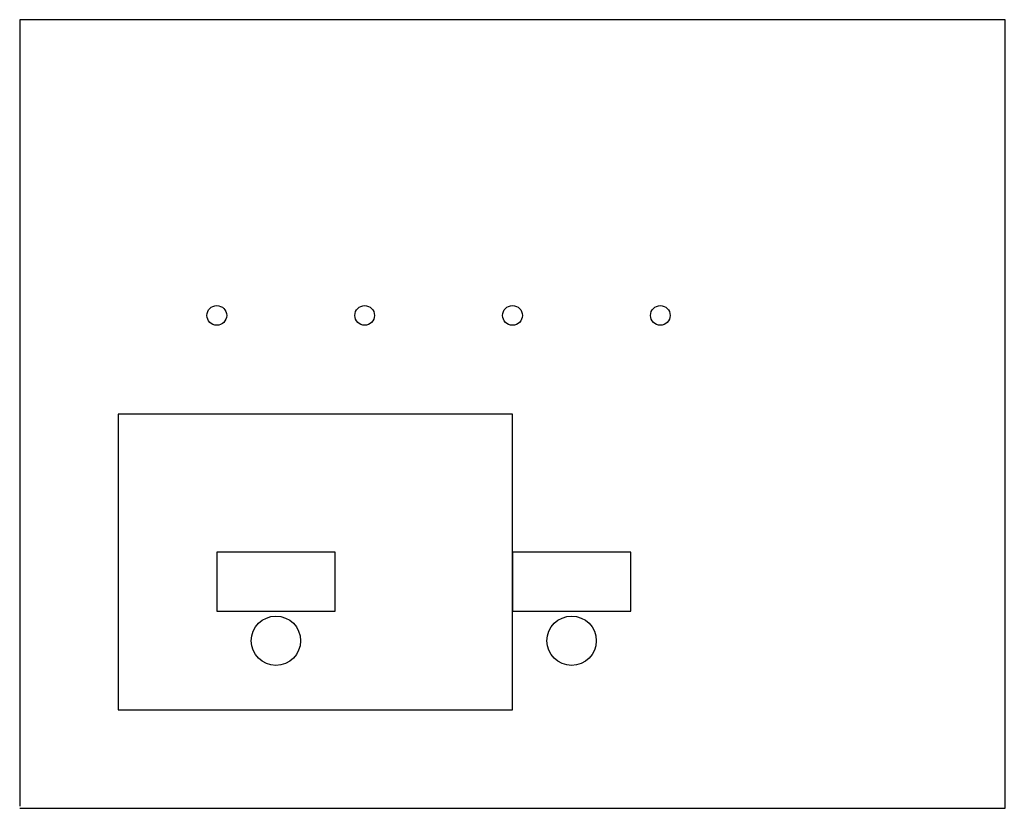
# Model space of a CAD drawing. Header units: millimetres. Extents: x 0 to 10000, y 0 to 8000.
import ezdxf

# ---------------------------------------------------------------- set-up
doc = ezdxf.new("R2010")
doc.units = ezdxf.units.MM
for name, color, linetype in [('FLOOR_UNCLOSED', 8, 'Continuous'), ('FURN_NESTED', 3, 'Continuous'), ('LIGHTS_EXPLODED', 2, 'Continuous'), ('WALLS_3D', 7, 'Continuous')]:
    doc.layers.add(name, color=color, linetype=linetype)

# ---------------------------------------------------------------- blocks, each defined once
blk = doc.blocks.new('OFFICE_DESK')
at = {"color": 3}
blk.add_lwpolyline([(0, 0), (1200, 0), (1200, 600), (0, 600)], close=True, dxfattribs=at)
blk = doc.blocks.new('TASK_CHAIR')
at = {"color": 3}
blk.add_circle((600, -300), 250, dxfattribs=at)
blk = doc.blocks.new('WORKSTATION_POD')
for name in ['OFFICE_DESK', 'TASK_CHAIR']:
    blk.add_blockref(name, (0, 0))

msp = doc.modelspace()

# ---------------------------------------------------------------- linework, layer by layer
at = {"layer": 'FLOOR_UNCLOSED'}
msp.add_lwpolyline([(0, 0), (10000, 0), (10000, 8000), (0, 8000), (0, 20)], dxfattribs=at)
at = {"layer": 'LIGHTS_EXPLODED'}
for centre in [(2000, 5000), (3500, 5000), (5000, 5000), (6500, 5000)]:
    msp.add_circle(centre, 100, dxfattribs=at)
at = {"layer": 'WALLS_3D'}
msp.add_polyline3d([(1000, 1000, 3500), (5000, 1000, 3500), (5000, 4000, 3500), (1000, 4000, 3500)], close=True, dxfattribs=at)

# ---------------------------------------------------------------- block references
at = {"layer": 'FURN_NESTED'}
for p in [(2000, 2000), (5000, 2000)]:
    msp.add_blockref('WORKSTATION_POD', p, dxfattribs=at)

doc.saveas('drawing.dxf')
